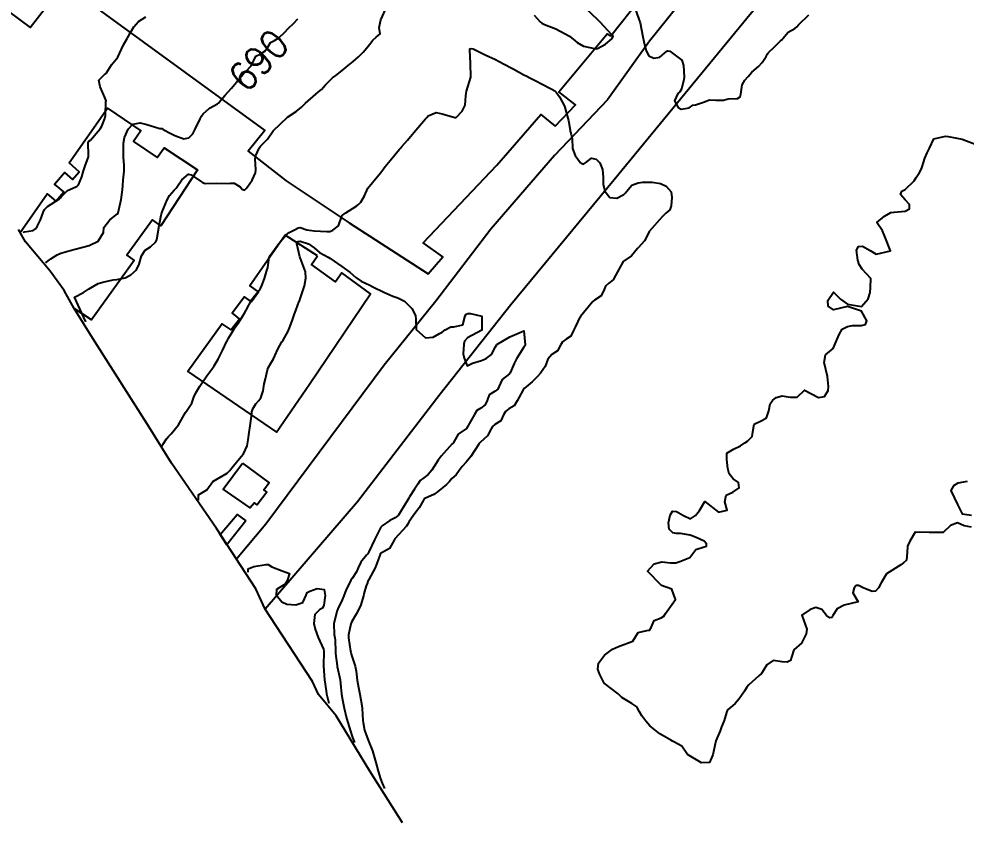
# Model space of a CAD drawing. Header units: metres. Extents: x 292545 to 299085, y 7450245 to 7463078.
# Drawn here: x 296520.4 to 296655.1, y 7454092.6 to 7454206.8 of the extents above; entities that cross this region are included whole.
import ezdxf
from ezdxf.enums import TextEntityAlignment as Align

# ---------------------------------------------------------------- set-up
doc = ezdxf.new("R2010")
doc.units = ezdxf.units.M
for name, color, linetype in [('Area', 45, 'Continuous'), ('Cotas', 45, 'Continuous'), ('Curvas de Nivel 1m', 11, 'Continuous'), ('Curvas de Nivel 5m', 15, 'Continuous'), ('Edificações', 30, 'Continuous'), ('Vias Primárias', 230, 'Continuous')]:
    doc.layers.add(name, color=color, linetype=linetype)
doc.styles.add('Style-STANDARD', font='STANDARD.shx')

msp = doc.modelspace()

# ---------------------------------------------------------------- linework, layer by layer
at = {"layer": 'Area'}
msp.add_polyline3d([(296574.97, 7454092.46, 691.62), (296570.32, 7454099.81, 691.73), (296565.51, 7454107.7, 691.93), (296562.99, 7454110.71, 692.77), (296562.16, 7454112.57, 692.98), (296556.11, 7454121.77, 702.72), (296555.41, 7454122.86, 693.96), (296554.1, 7454125.75, 700.3), (296548.48, 7454134.34, 693.57), (296542.11, 7454143.62, 692.41), (296538.94, 7454148.74, 691.78), (296530.92, 7454161.39, 691.17), (296528.25, 7454165.66, 703.29), (296526.82, 7454168.19, 703.32), (296524.81, 7454170.94, 703.34), (296521.34, 7454175.14, 703.41), (296520.33, 7454176.88, 703.43)], dxfattribs=at)
at = {"layer": 'Curvas de Nivel 1m', "flags": 128}
for points, elevation in [([(296529.9, 7454163.74), (296528.29, 7454167.24), (296529.59, 7454167.94), (296530.3, 7454168.4), (296531.66, 7454169.2), (296532.31, 7454169.4), (296533.79, 7454169.71), (296534.32, 7454169.78), (296535.48, 7454170), (296536.33, 7454170.41), (296537.12, 7454171.14), (296537.51, 7454171.97), (296537.81, 7454173.13), (296538.37, 7454173.94), (296539.09, 7454174.4), (296539.88, 7454175.11), (296540.03, 7454175.46), (296540.28, 7454177.1), (296540.3, 7454177.21), (296540.42, 7454177.93), (296540.61, 7454178.92), (296540.65, 7454179.1), (296540.75, 7454179.41), (296541.49, 7454181.08), (296541.82, 7454181.72), (296542.47, 7454182.49), (296542.78, 7454182.76), (296542.97, 7454183.07), (296543.58, 7454183.97), (296544.5, 7454184.74), (296544.9, 7454184.64), (296546.49, 7454183.55), (296546.9, 7454183.44), (296548.49, 7454183.48), (296550.03, 7454183.44), (296550.49, 7454183.47), (296551, 7454183.48), (296551.88, 7454182.96), (296552.15, 7454182.63), (296552.47, 7454182.5), (296552.71, 7454182.7), (296552.9, 7454182.95), (296553.55, 7454183.88), (296554.04, 7454184.93), (296554.09, 7454185.35), (296554.01, 7454186.94), (296554.08, 7454187.39), (296554.55, 7454188.46), (296554.74, 7454188.74), (296554.94, 7454188.93), (296555.74, 7454189.74), (296556.57, 7454190.91), (296558.59, 7454192.88), (296559.82, 7454193.65), (296560.61, 7454194.29), (296560.89, 7454194.58), (296561.15, 7454194.85), (296562.64, 7454196.16), (296563.02, 7454196.45), (296563.44, 7454196.82), (296564.02, 7454197.45), (296564.66, 7454198.11), (296565.02, 7454198.44), (296565.47, 7454198.8), (296566.14, 7454199.32), (296566.68, 7454199.76), (296567.24, 7454200.23), (296567.94, 7454200.77), (296568.7, 7454201.43), (296569.34, 7454202.12), (296569.88, 7454202.75), (296570.26, 7454203.21), (296570.73, 7454203.84), (296571.21, 7454204.26), (296571.76, 7454204.73), (296571.63, 7454205.61), (296571.9, 7454206.72), (296572.78, 7454208.71)], 691), ([(296593.7, 7454207.39), (296594.53, 7454206.45), (296594.76, 7454206.26), (296595.16, 7454206.04), (296596.75, 7454205.42), (296598.73, 7454204.41), (296599.83, 7454203.5), (296600.72, 7454202.98), (296602.49, 7454202.59), (296602.72, 7454202.62), (296603.83, 7454203.24), (296604.73, 7454204.01), (296604.93, 7454204.34), (296604.74, 7454204.59), (296603.09, 7454206.36), (296602.94, 7454206.53), (296602.77, 7454206.7), (296600.98, 7454208.38)], 691), ([(296608.07, 7454208.3), (296608.76, 7454206.29), (296609.15, 7454204.28), (296609.42, 7454202.98), (296609.62, 7454202.28), (296610, 7454201.57), (296610.7, 7454201.24), (296611.55, 7454201.41), (296612.57, 7454202.24), (296612.65, 7454202.3), (296612.71, 7454202.31), (296612.98, 7454202.24), (296614.69, 7454200.98), (296614.92, 7454200.22), (296615.02, 7454198.57), (296615, 7454198.21), (296614.65, 7454196.83), (296614.41, 7454196.46), (296614.12, 7454196.23), (296613.66, 7454195.2), (296614.17, 7454194.22), (296614.61, 7454194), (296615.76, 7454194.2), (296616.25, 7454194.57), (296616.62, 7454194.61), (296617.79, 7454195.01), (296618.63, 7454195.33), (296619.52, 7454195.27), (296620.63, 7454195.28), (296621.31, 7454195.46), (296622.63, 7454195.53), (296623.01, 7454195.74), (296623.11, 7454196.12), (296623.3, 7454197.47), (296623.66, 7454198.11), (296624.13, 7454198.65), (296624.67, 7454199.25), (296625.62, 7454200.09), (296626.15, 7454200.62), (296626.7, 7454201.48), (296626.91, 7454201.87), (296627.05, 7454202.07), (296627.88, 7454202.89), (296628.73, 7454203.71), (296628.91, 7454203.87), (296629.07, 7454204.05), (296629.85, 7454204.94), (296630.76, 7454205.5), (296631.06, 7454205.73), (296631.32, 7454206.02), (296632.78, 7454207.41)], 691), ([(296521.01, 7454176.52), (296521.19, 7454176.54), (296522.4, 7454176.73), (296522.75, 7454176.96), (296522.98, 7454177.3), (296523.47, 7454178.26), (296523.85, 7454179.3), (296524.01, 7454179.72), (296524.44, 7454180.17), (296526.18, 7454181.26), (296526.32, 7454181.39), (296526.46, 7454181.6), (296527.28, 7454182.44), (296528.48, 7454182.95), (296528.67, 7454183.05), (296528.86, 7454183.24), (296529.36, 7454184.36), (296529.59, 7454185.23), (296529.81, 7454185.93), (296530.28, 7454187.22), (296530.31, 7454187.44), (296530.25, 7454189.22), (296530.35, 7454189.43), (296530.56, 7454189.59), (296531.97, 7454191.2), (296532.18, 7454191.59), (296532.6, 7454192.67), (296532.7, 7454193.09), (296532.71, 7454193.19), (296532.77, 7454195.04), (296532.78, 7454195.19), (296532.63, 7454195.67), (296531.96, 7454197.2), (296531.75, 7454198.11), (296532.67, 7454199.04), (296532.77, 7454199.09), (296532.84, 7454199.19), (296533.57, 7454200.29), (296534.27, 7454201.17), (296534.45, 7454201.41), (296534.7, 7454201.91), (296535.28, 7454203.16), (296535.8, 7454204.08), (296536.42, 7454205.14), (296536.75, 7454205.74), (296537.4, 7454206.49), (296538.43, 7454207.12)], 689), ([(296540.7, 7454146.1), (296540.84, 7454146.3), (296541.39, 7454147.09), (296541.69, 7454147.45), (296542.06, 7454147.83), (296543.07, 7454149.07), (296544.09, 7454150.84), (296544.17, 7454150.97), (296544.22, 7454151.05), (296544.97, 7454152.18), (296545.29, 7454153.04), (296545.54, 7454153.63), (296546.14, 7454154.58), (296546.43, 7454155.03), (296547.12, 7454156.05), (296547.85, 7454157), (296548.18, 7454157.47), (296548.74, 7454158.44), (296549.03, 7454158.99), (296549.41, 7454159.78), (296549.98, 7454160.98), (296550.06, 7454161.13), (296550.22, 7454161.42), (296550.8, 7454162.41), (296551.17, 7454162.97), (296551.62, 7454163.6), (296552.26, 7454164.6), (296552.47, 7454164.96), (296552.71, 7454165.39), (296553.52, 7454166.94), (296553.85, 7454167.38), (296554.3, 7454167.86), (296554.76, 7454168.47), (296554.97, 7454168.92), (296555.31, 7454169.93), (296555.63, 7454170.92), (296555.78, 7454171.47), (296556.01, 7454172.91), (296556.11, 7454173.17), (296556.37, 7454173.53), (296557.35, 7454174.9), (296558.4, 7454176.13), (296558.83, 7454176.45), (296559.67, 7454176.87), (296560.13, 7454177.14), (296560.41, 7454177.18), (296561.34, 7454176.85), (296562.4, 7454176.68), (296564.2, 7454176.61), (296564.4, 7454176.59), (296564.6, 7454176.61), (296565.04, 7454176.8), (296565.83, 7454177.38), (296566.34, 7454178.79), (296566.36, 7454178.86), (296566.43, 7454178.94), (296566.92, 7454179.26), (296568.45, 7454180.26), (296568.74, 7454180.47), (296569.01, 7454180.75), (296569.54, 7454181.67), (296570.03, 7454182.74), (296570.2, 7454183.02), (296570.48, 7454183.34), (296571.13, 7454184.1), (296571.66, 7454184.73), (296572.03, 7454185.2), (296572.51, 7454185.83), (296573.21, 7454186.71), (296574.54, 7454188.29), (296574.72, 7454188.51), (296574.87, 7454188.69), (296575.65, 7454189.59), (296576.57, 7454190.67), (296578.25, 7454192.65), (296578.41, 7454192.83), (296578.6, 7454193.04), (296579.73, 7454193.51), (296580.6, 7454193.36), (296582.39, 7454192.81), (296582.6, 7454192.83), (296583.45, 7454193.74), (296583.87, 7454194.58), (296583.96, 7454195.91), (296584.07, 7454196.58), (296584.66, 7454198.57), (296584.64, 7454200.57), (296584.52, 7454202.38), (296584.56, 7454202.57), (296584.71, 7454202.64), (296585.02, 7454202.57), (296586.7, 7454201.75), (296588.18, 7454201.05), (296588.7, 7454200.8), (296588.88, 7454200.71), (296589.24, 7454200.52), (296590.68, 7454199.74), (296592.24, 7454198.91), (296592.67, 7454198.68), (296593.07, 7454198.47), (296594.12, 7454197.92), (296594.65, 7454197.65), (296596.22, 7454196.86), (296596.64, 7454196.62), (296596.84, 7454196.43), (296597.3, 7454195.75), (296598.01, 7454194.42), (296598.59, 7454192.41), (296598.88, 7454190.71), (296598.97, 7454190.4), (296599.11, 7454189.85), (296599.16, 7454188.4), (296599.53, 7454187.4), (296600.27, 7454186.38), (296600.43, 7454186.29), (296600.52, 7454186.25), (296600.73, 7454186.17), (296601, 7454186.38), (296601.85, 7454187.05), (296602.53, 7454186.88), (296603.03, 7454186.35), (296603.42, 7454185.44), (296603.53, 7454184.35), (296603.51, 7454183.33), (296603.76, 7454182.35), (296604.46, 7454181.43), (296605.47, 7454181.33), (296606.47, 7454181.87), (296606.69, 7454182.09), (296606.84, 7454182.31), (296607.59, 7454183.19), (296608.49, 7454183.52), (296609.16, 7454183.61), (296610.49, 7454183.63), (296611.67, 7454183.43), (296612.48, 7454183.04), (296613.2, 7454182.23), (296613.28, 7454181.42), (296613.16, 7454180.23), (296612.99, 7454179.69), (296612.44, 7454179.22), (296611.93, 7454178.75), (296611.52, 7454178.25), (296610.41, 7454177.01), (296610.06, 7454176.62), (296609.89, 7454176.28), (296609.41, 7454175.26), (296608.5, 7454174.29), (296608.43, 7454174.24), (296608.38, 7454174.16), (296607.52, 7454173.14), (296606.35, 7454172.31), (296605.28, 7454170.33), (296604.93, 7454169.73), (296604.32, 7454169.27), (296603.85, 7454168.81), (296603.63, 7454168.35), (296603.22, 7454167.43), (296602.29, 7454166.82), (296602.02, 7454166.63), (296601.8, 7454166.37), (296600.26, 7454164.49), (296600.22, 7454164.43), (296600.2, 7454164.39), (296599.56, 7454163.08), (296599.25, 7454162.4), (296598.91, 7454161.72), (296598.22, 7454161.3), (296597.71, 7454160.92), (296597.43, 7454160.42), (296597.03, 7454159.6), (296596.2, 7454159.11), (296595.64, 7454158.44), (296595.24, 7454157.38), (296594.61, 7454156.45), (296594.16, 7454155.96), (296593.42, 7454155.19), (296592.54, 7454154.48), (296592.32, 7454154.3), (296592.14, 7454154.09), (296591.28, 7454152.49), (296590.83, 7454151.78), (296590.11, 7454151.35), (296589.61, 7454151.01), (296589.33, 7454150.52), (296588.94, 7454149.67), (296588.08, 7454149.12), (296587.74, 7454148.87), (296587.55, 7454148.54), (296587.07, 7454147.53), (296586.04, 7454146.64), (296586, 7454146.59), (296585.97, 7454146.55), (296585.82, 7454146.34), (296584.68, 7454144.57), (296584.01, 7454143.76), (296583.44, 7454143.16), (296583, 7454142.59), (296582.61, 7454141.98), (296581.99, 7454141.44), (296581.59, 7454141), (296581.22, 7454140.61), (296579.96, 7454139.54), (296579.41, 7454139.19), (296578.25, 7454138.65), (296578.06, 7454138.54), (296577.95, 7454138.35), (296577.33, 7454137.27), (296576.87, 7454136.66), (296576.47, 7454136.12), (296575.91, 7454135.32), (296575.69, 7454134.89), (296575.55, 7454134.68), (296573.88, 7454132.86), (296573.81, 7454132.77), (296573.78, 7454132.7), (296573.09, 7454131.48), (296571.85, 7454130.77), (296571.8, 7454130.72), (296571.76, 7454130.62), (296571.08, 7454128.73), (296570.16, 7454127.09), (296569.99, 7454126.75), (296569.96, 7454126.6), (296569.8, 7454126.19), (296569.48, 7454125.06), (296569.39, 7454124.75), (296569.03, 7454123.5), (296568.69, 7454122.76), (296568.35, 7454122.17), (296567.75, 7454121.13), (296567.65, 7454120.86), (296567.63, 7454120.77), (296567.29, 7454119.2), (296567.3, 7454118.77), (296567.57, 7454116.89), (296567.59, 7454116.77), (296567.69, 7454116.34), (296568.23, 7454114.76), (296568.37, 7454114.05), (296568.51, 7454112.76), (296568.7, 7454111.7), (296568.89, 7454110.76), (296569.19, 7454109.16), (296569.23, 7454108.75), (296569.31, 7454107.02), (296569.34, 7454106.75), (296569.56, 7454105.64), (296569.79, 7454104.99), (296569.88, 7454104.75), (296570.07, 7454104.22), (296570.69, 7454102.73), (296571.18, 7454101.05), (296571.49, 7454099.83), (296571.85, 7454098.72), (296572.07, 7454098.11), (296572.38, 7454097.33)], 692), ([(296655.91, 7454134.54), (296654.88, 7454134.71), (296653.92, 7454135.15), (296652.91, 7454134.76), (296651.9, 7454133.77), (296649.9, 7454133.79), (296647.9, 7454133.82), (296647.15, 7454132.56), (296646.81, 7454131.83), (296646.76, 7454130.93), (296646.64, 7454129.83), (296646.25, 7454129.44), (296645.85, 7454129.17), (296643.83, 7454127.87), (296643.08, 7454126.61), (296642.69, 7454125.88), (296642.25, 7454125.44), (296641.8, 7454125.38), (296640.51, 7454125.9), (296639.81, 7454126.22), (296639.52, 7454126.21), (296639.22, 7454125.92), (296639.04, 7454125.17), (296639.78, 7454123.91), (296637.78, 7454123.44), (296636.8, 7454122.92), (296636.2, 7454121.96), (296636.03, 7454121.69), (296635.76, 7454121.61), (296635.26, 7454121.97), (296634.6, 7454122.81), (296633.77, 7454123.1), (296632.97, 7454122.8), (296631.76, 7454122.01), (296632.48, 7454120), (296632.39, 7454119.34), (296631.71, 7454118.01), (296630.63, 7454117.09), (296630.32, 7454116.02), (296630.15, 7454115.56), (296629.68, 7454115.3), (296628.99, 7454115.35), (296627.68, 7454115.56), (296626.81, 7454114.93), (296626.28, 7454114.07), (296626.03, 7454113.7), (296625.66, 7454113.39), (296624.21, 7454112.1), (296623.97, 7454111.77), (296623.63, 7454111.21), (296623.17, 7454110.56), (296622.85, 7454110.12), (296622.27, 7454109.46), (296621.6, 7454108.89), (296621.2, 7454108.53), (296621.05, 7454108.14), (296620.71, 7454107.01), (296620.36, 7454106.14), (296620.15, 7454105.56), (296619.54, 7454104.15), (296619.13, 7454102.16), (296618.63, 7454101.04), (296617.51, 7454101), (296615.52, 7454102.2), (296614.7, 7454103.38), (296613.54, 7454104), (296613.39, 7454104.07), (296613.12, 7454104.23), (296611.56, 7454105.12), (296610.15, 7454106.26), (296609.58, 7454106.95), (296609.02, 7454107.71), (296608.7, 7454108.28), (296608.31, 7454108.99), (296607.6, 7454109.45), (296606.18, 7454110.31), (296605.62, 7454110.8), (296603.64, 7454112.34), (296602.99, 7454113.68), (296602.77, 7454114.35), (296602.84, 7454115.19), (296603.69, 7454116.34), (296604.84, 7454117.19), (296605.71, 7454117.56), (296607.71, 7454118.29), (296608.48, 7454119.53), (296609.73, 7454119.83), (296610.11, 7454119.89), (296610.34, 7454120.26), (296610.75, 7454121.26), (296611.75, 7454121.64), (296612.13, 7454121.87), (296612.36, 7454122.24), (296613.78, 7454124.22), (296613.3, 7454125.73), (296611.8, 7454126.25), (296609.83, 7454128.27), (296610.78, 7454129.33), (296611.85, 7454129.58), (296613.08, 7454129.47), (296613.85, 7454129.44), (296614.43, 7454129.63), (296615.85, 7454130.2), (296616.7, 7454131.36), (296617.88, 7454131.75), (296618.22, 7454131.83), (296618.21, 7454132.17), (296617.89, 7454132.52), (296616.76, 7454133.06), (296615.89, 7454133.37), (296614.5, 7454133.61), (296613.9, 7454133.64), (296613.4, 7454133.73), (296612.9, 7454134.24), (296612.8, 7454135.13), (296613.02, 7454136.23), (296613.37, 7454136.79), (296613.93, 7454136.76), (296614.95, 7454136.21), (296615.92, 7454135.7), (296616.66, 7454136.19), (296617.2, 7454136.91), (296617.95, 7454138.17), (296619.93, 7454136.65), (296621.13, 7454136.94), (296620.83, 7454138.14), (296621.03, 7454139.07), (296621.97, 7454139.52), (296622.86, 7454140.12), (296622.77, 7454140.9), (296621.99, 7454141.43), (296621.44, 7454142.14), (296621.25, 7454142.9), (296621.09, 7454144.14), (296621.12, 7454145.06), (296622.04, 7454145.65), (296623.04, 7454146.11), (296623.65, 7454146.51), (296624.05, 7454146.77), (296624.71, 7454147.44), (296624.82, 7454148.09), (296625, 7454149.17), (296626.09, 7454149.73), (296626.76, 7454150.07), (296627.1, 7454151.06), (296627.28, 7454152.06), (296627.62, 7454152.56), (296628.13, 7454152.98), (296628.96, 7454153.21), (296630.13, 7454153.03), (296631.13, 7454153.02), (296632.14, 7454154.01), (296634.13, 7454152.98), (296634.99, 7454153.11), (296635.54, 7454153.97), (296635.58, 7454154.53), (296635.4, 7454155.97), (296635.17, 7454156.97), (296634.95, 7454157.97), (296635.13, 7454159.04), (296636.21, 7454159.96), (296637.07, 7454161.95), (296637.49, 7454162.69), (296638.25, 7454163.1), (296638.96, 7454163.22), (296640.25, 7454163.2), (296640.81, 7454163.35), (296641.01, 7454163.9), (296640.28, 7454165.24), (296638.28, 7454165.93), (296636.28, 7454165.46), (296635.53, 7454165.97), (296635.46, 7454166.8), (296636.3, 7454167.96), (296637.29, 7454166.95), (296638.29, 7454166.27), (296640.28, 7454165.91), (296641.19, 7454167), (296641.47, 7454167.9), (296641.56, 7454168.65), (296641.58, 7454169.9), (296640.35, 7454171.24), (296639.95, 7454171.91), (296639.74, 7454172.54), (296639.54, 7454173.92), (296639.83, 7454174.47), (296640.38, 7454174.53), (296641.48, 7454173.9), (296642.37, 7454173.39), (296644.37, 7454173.86), (296643.57, 7454175.87), (296643.25, 7454176.71), (296642.42, 7454177.89), (296643.54, 7454178.77), (296644.44, 7454179.28), (296644.93, 7454179.37), (296646.45, 7454179.49), (296647.1, 7454179.83), (296647.08, 7454180.45), (296646.47, 7454181.11), (296645.8, 7454181.85), (296646, 7454182.32), (296646.48, 7454182.57), (296647.76, 7454183.82), (296648.02, 7454184.29), (296648.51, 7454184.98), (296648.81, 7454185.52), (296648.9, 7454185.81), (296649.28, 7454187.05), (296649.6, 7454187.8), (296649.92, 7454188.43), (296650.56, 7454189.79), (296652.19, 7454190.15), (296652.57, 7454190.11), (296654.56, 7454189.74), (296656.56, 7454188.96)], 692), ([(296545.95, 7454138.36), (296545.92, 7454139.06), (296545.95, 7454139.12), (296547.13, 7454139.85), (296547.98, 7454141.01), (296550, 7454142.2), (296550.38, 7454142.59), (296550.67, 7454142.97), (296552.02, 7454144.58), (296552.34, 7454144.96), (296552.88, 7454146.1), (296553.01, 7454146.95), (296553.14, 7454148.02), (296553.29, 7454148.94), (296553.46, 7454150.32), (296553.54, 7454150.94), (296553.67, 7454151.36), (296554.11, 7454152.09), (296554.5, 7454152.54), (296554.82, 7454152.92), (296555.13, 7454153.92), (296555.27, 7454154.92), (296555.45, 7454155.62), (296555.76, 7454156.91), (296555.87, 7454157.22), (296556.18, 7454157.77), (296556.6, 7454158.5), (296556.78, 7454158.9), (296557.24, 7454159.86), (296557.81, 7454160.89), (296557.97, 7454161.14), (296558.22, 7454161.54), (296558.71, 7454162.41), (296558.9, 7454162.87), (296559.25, 7454163.87), (296559.6, 7454164.87), (296559.77, 7454165.36), (296560.28, 7454166.69), (296560.33, 7454166.81), (296560.35, 7454166.86), (296560.85, 7454168.31), (296561.01, 7454168.85), (296561.21, 7454169.96), (296561.16, 7454170.85), (296560.46, 7454172.76), (296560.41, 7454172.86), (296560.36, 7454172.97), (296559.92, 7454174.86), (296560.09, 7454175.16), (296560.39, 7454175.22), (296561.6, 7454174.85), (296562.38, 7454174.29), (296563.14, 7454173.6), (296564.36, 7454172.95), (296564.64, 7454172.81), (296566.35, 7454171.63), (296567.49, 7454170.78), (296568.33, 7454170.05), (296569.08, 7454169.51), (296570.31, 7454168.95), (296570.76, 7454168.74), (296572.3, 7454167.96), (296573.6, 7454167.39), (296574.29, 7454167.15), (296575.25, 7454166.68), (296576.27, 7454165.63), (296576.81, 7454164.66), (296576.87, 7454164.06), (296576.88, 7454162.66), (296578.22, 7454161.45), (296579.32, 7454161.54), (296580.24, 7454162.1), (296580.58, 7454162.27), (296581.03, 7454162.61), (296581.85, 7454163.01), (296582.25, 7454163.04), (296583.52, 7454163.31), (296583.89, 7454164.58), (296584.03, 7454164.82), (296584.27, 7454164.93), (296584.63, 7454164.94), (296586.26, 7454164.55), (296586.23, 7454162.55), (296584.22, 7454161.48), (296583.8, 7454161), (296583.67, 7454160.59), (296583.61, 7454159.18), (296583.72, 7454158.58), (296584.18, 7454157.5), (296584.9, 7454157.86), (296586.19, 7454158.24), (296586.42, 7454158.32), (296586.86, 7454158.54), (296587.61, 7454159.12), (296588.21, 7454160.2), (296588.31, 7454160.43), (296588.4, 7454160.53), (296590.22, 7454161.63), (296592.23, 7454162.48), (296592.4, 7454160.48), (296592.35, 7454160.34), (296592.21, 7454160.14), (296591.2, 7454158.49), (296590.84, 7454157.84), (296590.28, 7454156.51), (296590.16, 7454156.37), (296589.14, 7454155.54), (296588.68, 7454154.52), (296588.5, 7454154.16), (296588.14, 7454153.9), (296587.31, 7454153.36), (296586.99, 7454152.54), (296586.71, 7454151.95), (296586.11, 7454151.47), (296585.53, 7454151.13), (296585.2, 7454150.56), (296584.07, 7454148.58), (296582.9, 7454147.75), (296582.21, 7454146.6), (296582.15, 7454146.49), (296582.04, 7454146.37), (296580.46, 7454144.62), (296580.02, 7454144.04), (296579.47, 7454143.17), (296579.15, 7454142.64), (296578.62, 7454142.02), (296577.99, 7454141.55), (296577.47, 7454141.16), (296577.14, 7454140.66), (296576.67, 7454139.96), (296575.95, 7454138.85), (296575.85, 7454138.67), (296575.72, 7454138.44), (296574.68, 7454136.69), (296574.39, 7454136.23), (296573.92, 7454135.86), (296573.15, 7454135.47), (296572.05, 7454134.72), (296571.98, 7454134.64), (296571.9, 7454134.53), (296570.96, 7454132.73), (296570.16, 7454131.04), (296570.01, 7454130.75), (296569.86, 7454130.55), (296569.05, 7454129.55), (296568.67, 7454128.76), (296568.41, 7454128.18), (296567.82, 7454127.24), (296567.62, 7454126.97), (296567.5, 7454126.77), (296566.93, 7454125.65), (296566.61, 7454124.78), (296566.39, 7454124.17), (296565.76, 7454122.91), (296565.71, 7454122.79), (296565.67, 7454122.7), (296565.21, 7454120.8), (296565.25, 7454119.27), (296565.33, 7454118.8), (296565.37, 7454118.45), (296565.44, 7454116.79), (296565.45, 7454116.55), (296565.66, 7454114.79), (296565.67, 7454114.7), (296566.07, 7454112.79), (296566.15, 7454112.27), (296566.29, 7454110.78), (296566.42, 7454109.97), (296566.67, 7454108.78), (296567, 7454107.35), (296567.56, 7454105.51), (296567.82, 7454104.77), (296567.96, 7454104.35), (296568.12, 7454103.89)], 693), ([(296655.28, 7454141.03), (296653.98, 7454140.78), (296653.35, 7454140.39), (296652.99, 7454139.76), (296653.94, 7454137.75), (296654.6, 7454136.41), (296655.93, 7454136.22)], 692), ([(296553.02, 7454128.15), (296553, 7454128.62), (296553.83, 7454128.94), (296555.55, 7454129.21), (296555.84, 7454129.21), (296556.39, 7454128.9), (296557.83, 7454128.32), (296558.87, 7454127.92), (296558.54, 7454126.88), (296558.25, 7454126.43), (296557.8, 7454126.15), (296557.04, 7454125.65), (296556.98, 7454124.9), (296557.77, 7454123.91), (296558.48, 7454123.59), (296559.77, 7454123.46), (296560.8, 7454123.82), (296561.25, 7454124.85), (296561.4, 7454125.24), (296561.79, 7454125.44), (296562.82, 7454125.81), (296563.8, 7454125.67), (296563.97, 7454124.82), (296563.77, 7454123.45), (296563.56, 7454123.03), (296563.18, 7454122.83), (296562.5, 7454122.09), (296562.36, 7454120.83), (296562.54, 7454120.02), (296562.95, 7454118.83), (296563.7, 7454117.16), (296563.77, 7454116.89), (296563.77, 7454116.82), (296563.73, 7454114.87), (296563.73, 7454114.82), (296563.74, 7454114.75), (296563.85, 7454112.82), (296564.08, 7454111.26), (296564.17, 7454110.81), (296564.35, 7454110.07), (296564.49, 7454109.48)], 694)]:
    msp.add_lwpolyline(points, dxfattribs=dict(at, elevation=elevation))
at = {"layer": 'Curvas de Nivel 5m', "elevation": 690, "flags": 128}
msp.add_lwpolyline([(296524.16, 7454172.2), (296524.36, 7454172.27), (296524.72, 7454172.56), (296524.93, 7454172.71), (296525.84, 7454173.27), (296526.37, 7454173.53), (296527.7, 7454173.91), (296528.37, 7454174.07), (296529.31, 7454174.3), (296530.38, 7454174.6), (296531.67, 7454175.2), (296532.4, 7454176.47), (296532.47, 7454177.13), (296532.48, 7454177.19), (296533.32, 7454178.28), (296534.43, 7454179.1), (296534.47, 7454179.13), (296534.49, 7454179.17), (296534.52, 7454179.25), (296534.95, 7454181.16), (296535.12, 7454182.51), (296535.17, 7454183.16), (296535.24, 7454183.91), (296535.35, 7454185.16), (296535.35, 7454186), (296535.27, 7454187.16), (296535.27, 7454188.43), (296535.26, 7454189.16), (296535.39, 7454189.98), (296535.93, 7454191.15), (296536.58, 7454191.88), (296537.63, 7454192.08), (296538.58, 7454191.84), (296540.42, 7454191.26), (296540.57, 7454191.24), (296540.71, 7454191.23), (296540.93, 7454191.09), (296542, 7454190.52), (296542.56, 7454190.24), (296543.83, 7454189.79), (296544.56, 7454189.91), (296545.11, 7454190.5), (296545.43, 7454191.04), (296546.18, 7454192.62), (296546.36, 7454193.02), (296546.45, 7454193.17), (296546.6, 7454193.34), (296547.49, 7454194.13), (296548.62, 7454194.75), (296548.77, 7454194.85), (296548.9, 7454195), (296549.68, 7454195.94), (296550.64, 7454196.98), (296552.27, 7454198.96), (296552.68, 7454199.38), (296553.45, 7454200.18), (296553.82, 7454200.94), (296554.09, 7454201.55), (296554.7, 7454201.84), (296555.39, 7454202.24), (296555.85, 7454202.92), (296556.16, 7454203.48), (296556.73, 7454203.78), (296557.41, 7454204.22), (296558.15, 7454204.89), (296558.75, 7454205.51), (296559.43, 7454206.2), (296560.06, 7454206.87)], dxfattribs=at)
at = {"layer": 'Edificações'}
msp.add_lwpolyline([(296517.14, 7454209.16), (296521.97, 7454205.62), (296526.78, 7454211.85), (296555.39, 7454190.97), (296552.99, 7454188.04), (296558.4, 7454183.82), (296567.36, 7454177.82), (296578.62, 7454170.57), (296580.7, 7454172.99), (296577.91, 7454174.98), (296588.38, 7454186.02), (296594.64, 7454193.23), (296596.68, 7454191.57), (296599.59, 7454194.6), (296597.22, 7454196.49), (296604.06, 7454204.72), (296604.58, 7454204.43), (296621.46, 7454225.71)], dxfattribs=at)
for points in [[(296521.34, 7454175.14), (296520.57, 7454176.46), (296524.4, 7454181.94), (296525.66, 7454180.92), (296526.77, 7454182.24), (296525.47, 7454183.32), (296526.86, 7454185), (296528.03, 7454183.99), (296528.96, 7454185.11), (296527.55, 7454186.38), (296532.98, 7454194.13), (296537.74, 7454190.92), (296536.71, 7454189.4), (296540.05, 7454187.12), (296541.06, 7454188.48), (296545.8, 7454185.35), (296540.58, 7454177.41), (296539.38, 7454178.27), (296535.72, 7454173.25), (296536.79, 7454172.47), (296530.71, 7454164.04), (296528.25, 7454165.66), (296526.82, 7454168.19), (296524.81, 7454170.94)], [(296562.85, 7454173.14), (296558.27, 7454176.07), (296553.25, 7454168.87), (296554.47, 7454167.97), (296553.5, 7454166.58), (296552.48, 7454167.3), (296550.72, 7454164.99), (296551.77, 7454164.12), (296550.59, 7454162.6), (296549.3, 7454163.46), (296544.41, 7454156.7), (296557.01, 7454148.06), (296561.75, 7454154.87), (296570.39, 7454167.72), (296566.31, 7454170.72), (296565.42, 7454169.43), (296562.01, 7454171.89)], [(296552.18, 7454143.63), (296555.99, 7454140.85), (296555.21, 7454139.79), (296555.65, 7454139.49), (296554.28, 7454137.73), (296553.88, 7454138), (296553.29, 7454137.27), (296549.46, 7454139.95)], [(296552.69, 7454135.43), (296549.99, 7454132.03), (296549.04, 7454133.48), (296551.45, 7454136.31)]]:
    msp.add_lwpolyline(points, close=True, dxfattribs=at)
at = {"layer": 'Vias Primárias'}
msp.add_lwpolyline([(296648.86, 7454249.95), (296642.37, 7454242.55), (296634.11, 7454232.82), (296626.67, 7454224.12), (296618.16, 7454213.72), (296610.08, 7454203.66), (296604.12, 7454195.31), (296596.58, 7454187.43), (296587.53, 7454176.92), (296579.68, 7454166.67), (296572.35, 7454157.57), (296555.52, 7454134.97), (296551.34, 7454129.97)], dxfattribs=at)
at = {"layer": 'Vias Primárias', "elevation": 699.43}
msp.add_lwpolyline([(296659.36, 7454249.95), (296653.44, 7454242.89), (296638.77, 7454223.86), (296624.62, 7454207.71), (296605.08, 7454183.96), (296590.37, 7454166.16), (296580.33, 7454153.44), (296568.56, 7454138.14), (296555.41, 7454122.86)], dxfattribs=at)

# ---------------------------------------------------------------- texts
at = {"layer": 'Cotas', "style": 'Style-STANDARD'}
msp.add_text('690', height=4, rotation=46.7084, dxfattribs=at).set_placement((296554.49, 7454200.95, 690), align=Align.MIDDLE_CENTER)

doc.saveas('drawing.dxf')
